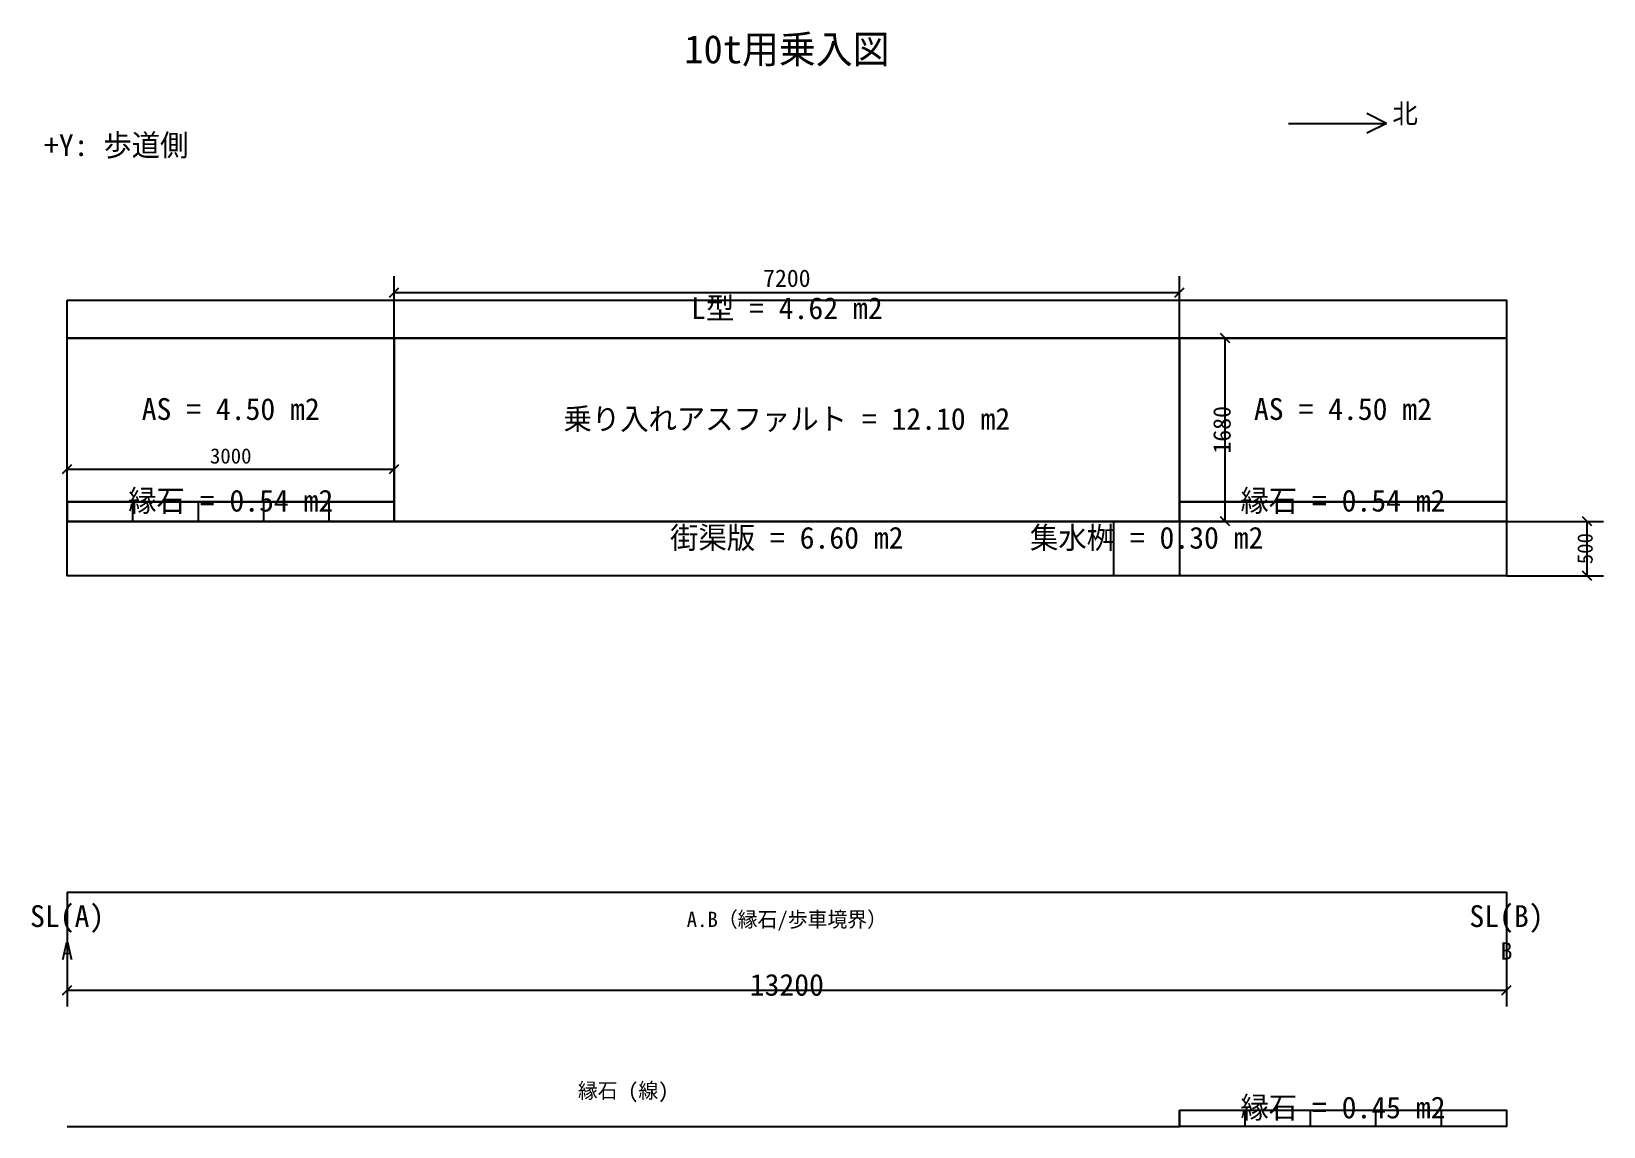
# Model space of a CAD drawing. Header units: millimetres. Extents: x -328 to 14090, y -2150 to 7893.
import ezdxf
from ezdxf.enums import TextEntityAlignment as Align

# ---------------------------------------------------------------- set-up
doc = ezdxf.new("R2010")
doc.units = ezdxf.units.MM
for name, color, linetype in [('DIM', 1, 'CONTINUOUS'), ('EDGE', 8, 'CONTINUOUS'), ('EXIST', 9, 'CONTINUOUS'), ('OUTLINE', 7, 'CONTINUOUS'), ('OUTLINE_BLUE', 5, 'CONTINUOUS'), ('SYMBOL', 3, 'CONTINUOUS'), ('TEXT', 2, 'CONTINUOUS')]:
    doc.layers.add(name, color=color, linetype=linetype)

msp = doc.modelspace()

# ---------------------------------------------------------------- linework, layer by layer
at = {"layer": 'DIM'}
for p, q in [((3000, 5080), (3000, 5650)), ((10200, 5080), (10200, 5650)), ((2957.573593, 5457.573593), (3042.426407, 5542.426407)), ((3000, 5500), (10200, 5500)), ((10157.573593, 5457.573593), (10242.426407, 5542.426407)), ((10200, 5080), (10770, 5080)), ((10662.426407, 5037.573593), (10577.573593, 5122.426407)), ((10620, 3400), (10620, 5080)), ((-42.426407, 3837.573593), (42.426407, 3922.426407)), ((0, 3580), (0, 4030)), ((2957.573593, 3837.573593), (3042.426407, 3922.426407)), ((3000, 3580), (3000, 4030)), ((0, 3880), (3000, 3880)), ((10200, 3400), (10770, 3400)), ((10662.426407, 3357.573593), (10577.573593, 3442.426407)), ((13200, 3400), (14090, 3400)), ((13982.426407, 3357.573593), (13897.573593, 3442.426407)), ((13940, 2900), (13940, 3400)), ((13200, 2900), (14090, 2900)), ((13982.426407, 2857.573593), (13897.573593, 2942.426407)), ((0, 0), (0, -1050)), ((13200, 0), (13200, -1050)), ((-42.426407, -942.426407), (42.426407, -857.573593)), ((13157.573593, -942.426407), (13242.426407, -857.573593)), ((0, -900), (13200, -900))]:
    msp.add_line(p, q, dxfattribs=at)
at = {"layer": 'EDGE'}
msp.add_line((0, 0), (13200, 0), dxfattribs=at)
at = {"layer": 'EXIST'}
for p, q in [((0, 3580), (0, 3400)), ((600, 3580), (600, 3400)), ((1200, 3580), (1200, 3400)), ((1800, 3580), (1800, 3400)), ((2400, 3580), (2400, 3400)), ((3000, 3580), (3000, 3400)), ((10200, -2000), (10200, -2150)), ((10800, -2000), (10800, -2150)), ((11400, -2000), (11400, -2150)), ((12000, -2000), (12000, -2150)), ((12600, -2000), (12600, -2150)), ((13200, -2000), (13200, -2150)), ((0, -2150), (10200, -2150))]:
    msp.add_line(p, q, dxfattribs=at)
at = {"layer": 'OUTLINE'}
for points in [[(0, 5430), (13200, 5430), (13200, 5080), (0, 5080)], [(0, 5080), (3000, 5080), (3000, 3580), (0, 3580)], [(10200, 5080), (13200, 5080), (13200, 3580), (10200, 3580)], [(0, 3580), (3000, 3580), (3000, 3400), (0, 3400)], [(10200, 3580), (13200, 3580), (13200, 3400), (10200, 3400)], [(0, 3400), (13200, 3400), (13200, 2900), (0, 2900)], [(9600, 3400), (10200, 3400), (10200, 2900), (9600, 2900)], [(10200, -2000), (13200, -2000), (13200, -2150), (10200, -2150)]]:
    msp.add_lwpolyline(points, close=True, dxfattribs=at)
at = {"layer": 'OUTLINE_BLUE'}
msp.add_lwpolyline([(3000, 5080), (10200, 5080), (10200, 3400), (3000, 3400)], close=True, dxfattribs=at)
at = {"layer": 'SYMBOL'}
for p, q in [((12100, 7050), (11920, 7140)), ((11200, 7050), (12100, 7050)), ((12100, 7050), (11920, 6960))]:
    msp.add_line(p, q, dxfattribs=at)

# ---------------------------------------------------------------- texts
msp.add_text('北', height=180, dxfattribs=at).set_placement((12270, 7050), align=Align.CENTER)
at = {"layer": 'TEXT'}
for s, height, p in [('10t用乗入図', 260, (6600, 7600)), ('+Y: 歩道側', 200, (450, 6750)), ('7200', 160, (6600, 5550)), ('L型 = 4.62 m2', 200, (6600, 5255)), ('AS = 4.50 m2', 200, (1500, 4330)), ('AS = 4.50 m2', 200, (11700, 4330)), ('乗り入れアスファルト = 12.10 m2', 200, (6600, 4240)), ('3000', 140, (1500, 3930)), ('縁石 = 0.54 m2', 200, (1500, 3490)), ('縁石 = 0.54 m2', 200, (11700, 3490)), ('街渠版 = 6.60 m2', 200, (6600, 3150)), ('集水桝 = 0.30 m2', 200, (9900, 3150)), ('SL(A)', 200, (0, -320)), ('SL(B)', 200, (13200, -320)), ('A.B（縁石/歩車境界）', 140, (6600, -320)), ('A', 160, (0, -620)), ('B', 160, (13200, -620)), ('13200', 200, (6600, -950)), ('縁石 (線)', 140, (5100, -1890)), ('縁石 = 0.45 m2', 200, (11700, -2075))]:
    msp.add_text(s, height=height, dxfattribs=at).set_placement(p, align=Align.CENTER)
for s, height, p in [('1680', 160, (10670, 4240)), ('500', 140, (13990, 3150))]:
    msp.add_text(s, height=height, rotation=90, dxfattribs=at).set_placement(p, align=Align.CENTER)

doc.saveas('drawing.dxf')
